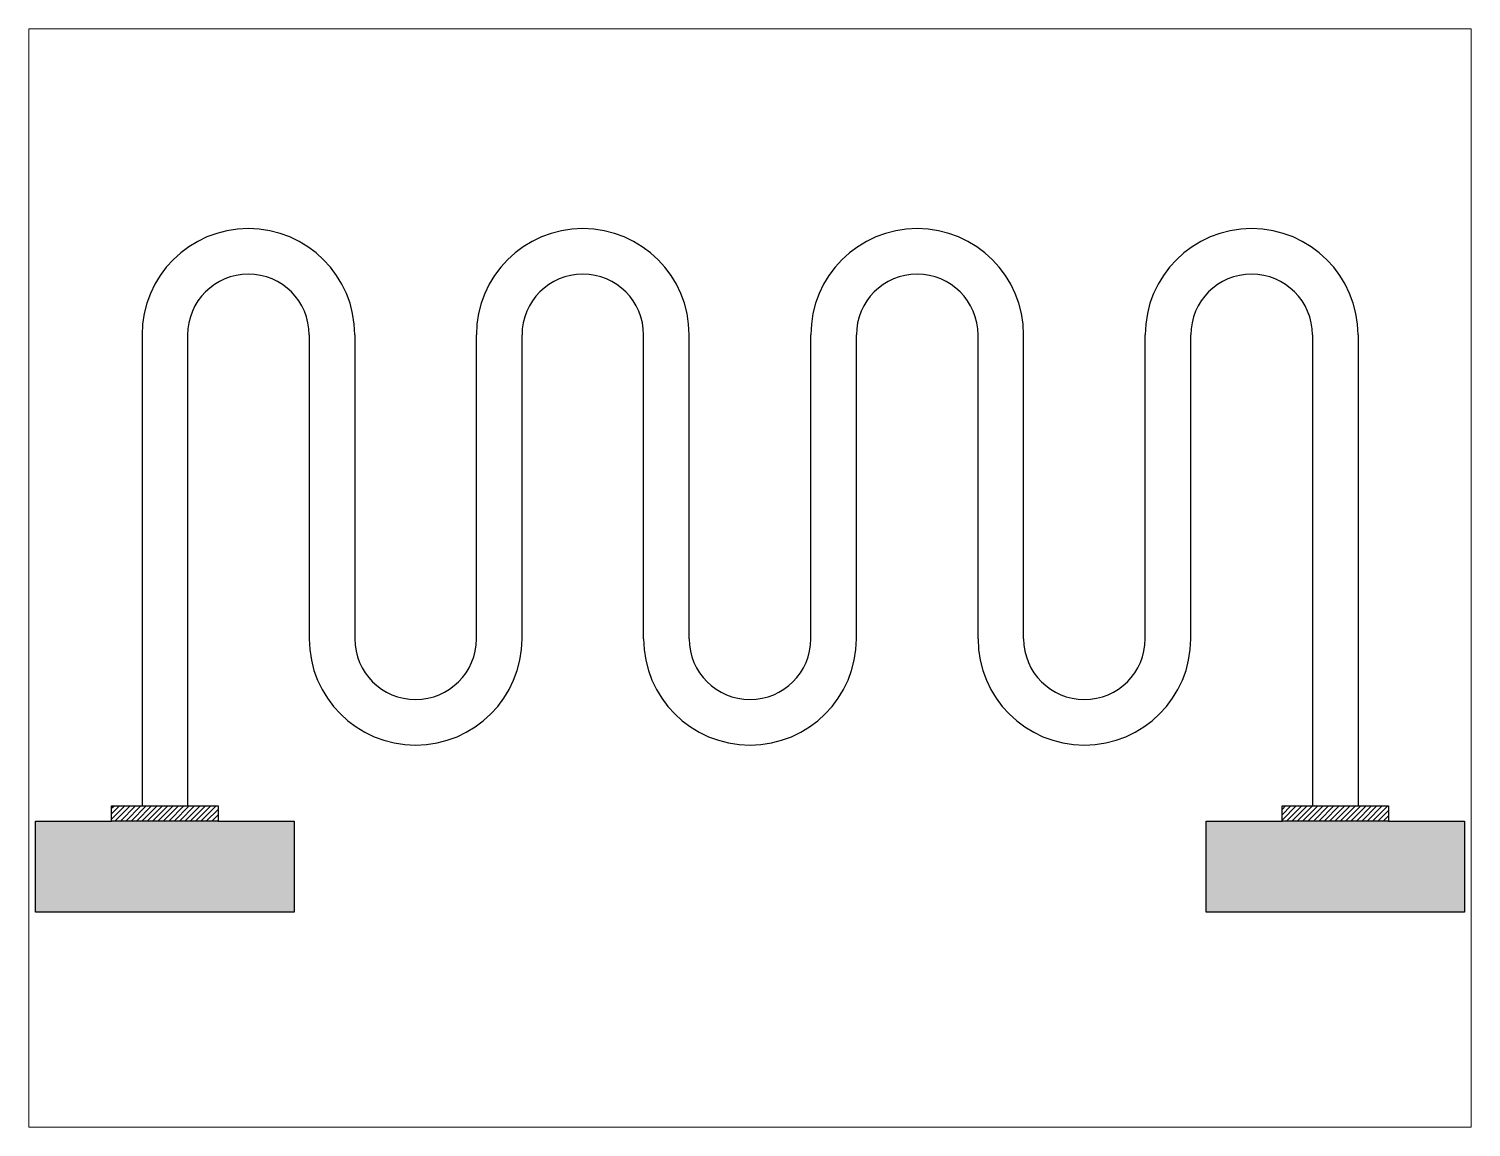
# Paper-space layout 'Layout1' of a CAD drawing. Header units: inches. Extents: x 1.05 to 9.45, y 0.8 to 7.2.
# The model-space entities are those that its viewports show. They can reach past a viewport. Long polylines and large blocks are cut down to what shows.
import ezdxf

# ---------------------------------------------------------------- set-up
doc = ezdxf.new("R2010")
doc.units = ezdxf.units.IN
doc.header["$MEASUREMENT"] = 0
doc.layers.add('Hatches', color=7, linetype='Continuous')
doc.layers.add('Outlines', color=5, linetype='Continuous')

msp = doc.modelspace()

# ---------------------------------------------------------------- hatches: boundary and pattern name
at = {"layer": 'Hatches', "linetype": 'Continuous', "transparency": 33554687}
h = msp.add_hatch(dxfattribs=at)
h.set_pattern_fill('ANSI31', color=256, scale=2)
h.set_pattern_definition([(45, (3e-14, 1), (-0.1767767, 0.1767767), [])])
h.paths.add_polyline_path([(120.266, 40.962), (118.266, 40.962), (115.266, 40.962), (113.266, 40.962), (113.266, 39.962), (120.266, 39.962)])
h.paths.add_polyline_path([(43.266, 40.962), (38.266, 40.962), (36.266, 40.962), (36.266, 39.962), (43.266, 39.962)])
h = msp.add_hatch(dxfattribs=at)
h.set_pattern_fill('ANSI36', color=256, scale=5)
h.set_pattern_definition([(45, (3e-14, 1), (0.3314563, 1.2153398), [1.5625, -0.3125, 0, -0.3125])])
h.paths.add_polyline_path([(48.266, 39.962), (43.266, 39.962), (36.266, 39.962), (31.266, 39.962), (31.266, 33.962), (48.266, 33.962)])
h.paths.add_polyline_path([(125.266, 39.962), (120.266, 39.962), (113.266, 39.962), (108.266, 39.962), (108.266, 33.962), (125.266, 33.962)])

# ---------------------------------------------------------------- linework, layer by layer
at = {"layer": 'Outlines', "linetype": 'Continuous'}
for p, q in [((38.266, 71.962), (38.266, 40.962)), ((41.266, 71.962), (41.266, 40.962)), ((115.266, 71.962), (115.266, 40.962)), ((118.266, 71.962), (118.266, 40.962))]:
    msp.add_line(p, q, dxfattribs=at)
at = {"layer": 'Outlines'}
for p, q in [((49.266, 71.962), (49.266, 51.962)), ((52.266, 71.962), (52.266, 51.962)), ((60.266, 51.962), (60.266, 71.962)), ((63.266, 51.962), (63.266, 71.962)), ((71.266, 51.962), (71.266, 71.962)), ((74.266, 51.962), (74.266, 71.962)), ((82.266, 51.962), (82.266, 71.962)), ((85.266, 51.962), (85.266, 71.962)), ((93.266, 51.962), (93.266, 71.962)), ((96.266, 51.962), (96.266, 71.962)), ((104.266, 51.962), (104.266, 71.962)), ((107.266, 51.962), (107.266, 71.962)), ((36.266, 39.962), (36.266, 40.962)), ((36.266, 40.962), (38.266, 40.962)), ((38.266, 40.962), (41.266, 40.962)), ((41.266, 40.962), (43.266, 40.962)), ((43.266, 40.962), (43.266, 39.962)), ((113.266, 39.962), (113.266, 40.962)), ((113.266, 40.962), (115.266, 40.962)), ((115.266, 40.962), (118.266, 40.962)), ((118.266, 40.962), (120.266, 40.962)), ((120.266, 40.962), (120.266, 39.962)), ((31.266, 33.962), (31.266, 39.962)), ((31.266, 39.962), (36.266, 39.962)), ((43.266, 39.962), (36.266, 39.962)), ((43.266, 39.962), (48.266, 39.962)), ((48.266, 39.962), (48.266, 33.962)), ((108.266, 33.962), (108.266, 39.962)), ((108.266, 39.962), (113.266, 39.962)), ((120.266, 39.962), (113.266, 39.962)), ((120.266, 39.962), (125.266, 39.962)), ((125.266, 39.962), (125.266, 33.962)), ((48.266, 33.962), (31.266, 33.962)), ((125.266, 33.962), (108.266, 33.962))]:
    msp.add_line(p, q, dxfattribs=at)
for centre, radius, start, end in [((45.266, 71.962), 7, 0, 180), ((67.266, 71.962), 7, 0, 180), ((89.266, 71.962), 7, 0, 180), ((111.266, 71.962), 7, 0, 180), ((45.266, 71.962), 4, 0, 180), ((67.266, 71.962), 4, 0, 180), ((89.266, 71.962), 4, 0, 180), ((111.266, 71.962), 4, 0, 180), ((56.266, 51.962), 7, 180, 0), ((56.266, 51.962), 4, 180, 0), ((78.266, 51.962), 7, 180, 0), ((78.266, 51.962), 4, 180, 0), ((100.266, 51.962), 7, 180, 0), ((100.266, 51.962), 4, 180, 0)]:
    msp.add_arc(centre, radius, start, end, dxfattribs=at)

psp = doc.layouts.get("Layout1")

# ---------------------------------------------------------------- viewports
at = {"layer": 'Hatches', "linetype": 'Continuous'}
psp.add_viewport(center=(5.25, 4), size=(8.4, 6.4), view_center_point=(78.2658, 55.9618), view_height=72.295762, dxfattribs=at)

doc.saveas('drawing.dxf')
